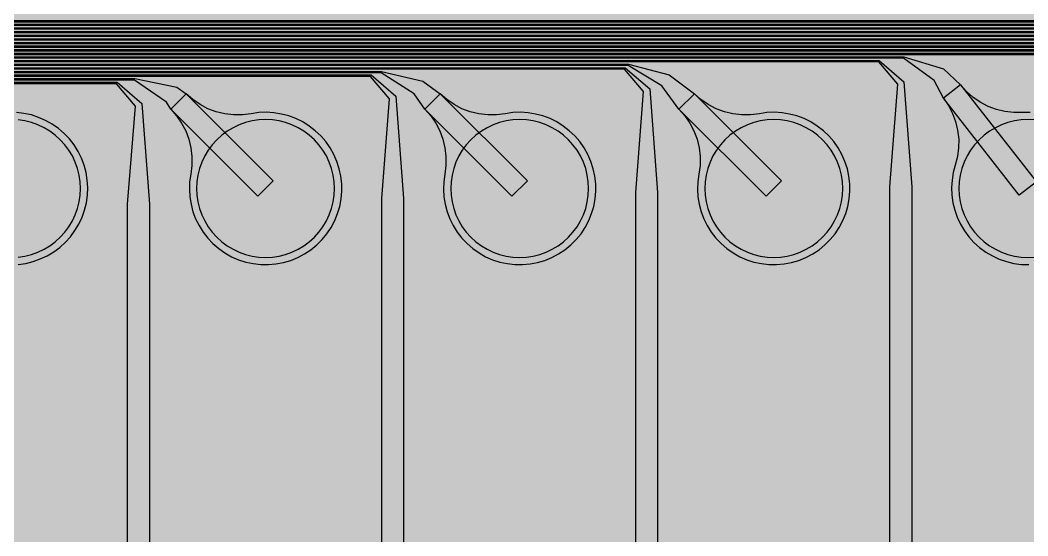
# Model space of a CAD drawing. Header units: metres. Extents: x -7240 to 10960, y -29667 to 1823.
# Drawn here: x -4015 to -2627, y -21631 to -20920 of the extents above; entities that cross this region are included whole.
import ezdxf

# ---------------------------------------------------------------- set-up
doc = ezdxf.new("R2010")
doc.units = ezdxf.units.M
for name, color, linetype in [('Metal1', 4, 'CONTINUOUS'), ('Polyimide', 7, 'CONTINUOUS'), ('Polyimide_Negative', 5, 'CONTINUOUS')]:
    doc.layers.add(name, color=color, linetype=linetype)

msp = doc.modelspace()

# ---------------------------------------------------------------- hatches: boundary and pattern name
at = {"layer": 'Polyimide'}
msp.add_hatch(color=7, dxfattribs=at).paths.add_polyline_path([(4088.5, -11806.9), (4098.7, -11851.2), (4115.6, -11893.5), (4138.6, -11932.7), (4167.4, -11968), (4201.1, -11998.5), (4239, -12023.6), (4280.3, -12042.7), (4349.2, -12073.7), (4413.2, -12113.8), (4471.3, -12162), (4522.3, -12217.7), (4565.4, -12279.7), (4599.7, -12346.9), (4624.7, -12418.2), (4639.9, -12492.2), (4645, -12567.5), (4639.9, -12642.8), (4624.7, -12716.8), (4599.7, -12788.1), (4565.4, -12855.3), (4522.3, -12917.3), (4471.3, -12973), (4413.2, -13021.2), (4349.2, -13061.3), (4280.3, -13092.3), (4239, -13111.4), (4201.1, -13136.5), (4167.4, -13167), (4138.6, -13202.3), (4115.6, -13241.5), (4098.7, -13283.8), (4088.5, -13328.1), (4085, -13373.5), (4085, -13567.5), (4099.4, -13861.6), (4142.6, -14152.8), (4214.2, -14438.4), (4313.4, -14715.5), (4439.2, -14981.7), (4590.6, -15234.2), (4766, -15470.7), (4963.7, -15688.8), (5181.8, -15886.5), (5418.3, -16061.9), (5670.8, -16213.3), (5936.9, -16339.1), (6214.1, -16438.3), (6499.7, -16509.9), (6790.9, -16553.1), (7085, -16567.5), (9960.4, -16567.5), (10038.8, -16571.4), (10116.4, -16582.9), (10192.6, -16601.9), (10266.5, -16628.4), (10337.5, -16662), (10404.8, -16702.3), (10467.9, -16749.1), (10526.1, -16801.8), (10578.8, -16860), (10625.6, -16923), (10665.9, -16990.4), (10699.5, -17061.4), (10725.9, -17135.3), (10745, -17211.4), (10756.5, -17289.1), (10760.4, -17367.5), (10760.4, -21957.3), (10721.6, -22012.9), (10686, -22070.6), (10653.6, -22130.1), (10624.5, -22191.4), (10598.9, -22254.2), (10576.8, -22318.2), (10558.3, -22383.5), (10543.4, -22449.6), (10532.2, -22516.5), (10524.7, -22583.8), (10521, -22651.5), (10521, -22719.3), (10524.7, -22787), (10532.2, -22854.4), (10543.4, -22921.2), (10558.3, -22987.4), (10576.8, -23052.6), (10598.9, -23116.7), (10624.5, -23179.5), (10653.6, -23240.7), (10686, -23300.3), (10721.6, -23357.9), (10760.4, -23413.5), (10760.4, -28667.5), (10756.5, -28745.9), (10745, -28823.6), (10725.9, -28899.7), (10699.5, -28973.6), (10665.9, -29044.6), (10625.6, -29112), (10578.8, -29175), (10526.1, -29233.2), (10467.9, -29285.9), (10404.8, -29332.7), (10337.5, -29373), (10266.5, -29406.6), (10192.6, -29433.1), (10116.4, -29452.1), (10038.8, -29463.6), (9960.4, -29467.5), (-6239.6, -29467.5), (-6318, -29463.6), (-6395.7, -29452.1), (-6471.9, -29433.1), (-6545.8, -29406.6), (-6616.7, -29373), (-6684.1, -29332.7), (-6747.1, -29285.9), (-6805.3, -29233.2), (-6858, -29175), (-6904.8, -29112), (-6945.2, -29044.6), (-6978.7, -28973.6), (-7005.2, -28899.7), (-7024.3, -28823.6), (-7035.8, -28745.9), (-7039.6, -28667.5), (-7039.6, -23426.3), (-6999.4, -23370.1), (-6962.3, -23311.6), (-6928.7, -23251.2), (-6898.5, -23189), (-6871.8, -23125.1), (-6848.8, -23059.9), (-6829.5, -22993.4), (-6814, -22926), (-6802.4, -22857.8), (-6794.6, -22789.1), (-6790.7, -22720), (-6790.7, -22650.8), (-6794.6, -22581.8), (-6802.4, -22513), (-6814, -22444.8), (-6829.5, -22377.4), (-6848.8, -22311), (-6871.8, -22245.7), (-6898.5, -22181.9), (-6928.7, -22119.7), (-6962.3, -22059.2), (-6999.4, -22000.8), (-7039.6, -21944.5), (-7039.6, -17367.5), (-7035.8, -17289.1), (-7024.3, -17211.4), (-7005.2, -17135.3), (-6978.7, -17061.4), (-6945.2, -16990.4), (-6904.8, -16923), (-6858, -16860), (-6805.3, -16801.8), (-6747.1, -16749.1), (-6684.1, -16702.3), (-6616.7, -16662), (-6545.8, -16628.4), (-6471.9, -16601.9), (-6395.7, -16582.9), (-6318, -16571.4), (-6239.6, -16567.5), (-3334, -16567.5), (-3039.9, -16553.1), (-2748.7, -16509.9), (-2463.1, -16438.3), (-2185.9, -16339.1), (-1919.8, -16213.3), (-1667.3, -16061.9), (-1430.8, -15886.5), (-1212.7, -15688.8), (-1015, -15470.7), (-839.6, -15234.2), (-688.2, -14981.7), (-562.4, -14715.5), (-463.2, -14438.4), (-391.6, -14152.8), (-348.4, -13861.6), (-334, -13567.5), (-334, -13373.5), (-337.5, -13328.1), (-347.7, -13283.8), (-364.6, -13241.5), (-387.6, -13202.3), (-416.4, -13167), (-450.1, -13136.5), (-488, -13111.4), (-529.3, -13092.3), (-529.3, -13092.3), (-598.2, -13061.3), (-662.2, -13021.2), (-720.3, -12973), (-771.3, -12917.3), (-814.4, -12855.3), (-848.7, -12788.1), (-873.7, -12716.8), (-888.9, -12642.8), (-894, -12567.5), (-888.9, -12492.2), (-873.7, -12418.2), (-848.7, -12346.9), (-814.4, -12279.7), (-771.3, -12217.7), (-720.3, -12162), (-662.2, -12113.8), (-598.2, -12073.7), (-529.3, -12042.7), (-488, -12023.6), (-450.1, -11998.5), (-416.4, -11968), (-387.6, -11932.7), (-364.6, -11893.5), (-347.7, -11851.2), (-337.5, -11806.9), (-334, -11761.5), (-334, -11074.3), (-337.5, -11028.9), (-347.7, -10984.6), (-364.6, -10942.4), (-387.6, -10903.1), (-416.4, -10867.8), (-450.1, -10837.3), (-488, -10812.2), (-529.3, -10793.2), (-529.3, -10793.2), (-598.2, -10762.1), (-662.2, -10722.1), (-720.3, -10673.8), (-771.3, -10618.1), (-814.4, -10556.1), (-848.7, -10488.9), (-873.7, -10417.6), (-888.9, -10343.7), (-894, -10268.3), (-888.9, -10193), (-873.7, -10119), (-848.7, -10047.8), (-814.4, -9980.5), (-771.3, -9918.5), (-720.3, -9862.9), (-662.2, -9814.6), (-598.2, -9774.6), (-529.3, -9743.5), (-488, -9724.5), (-450.1, -9699.4), (-416.4, -9668.8), (-387.6, -9633.5), (-364.6, -9594.3), (-347.7, -9552), (-337.5, -9507.7), (-334, -9462.4), (-334, -8775.1), (-337.5, -8729.8), (-347.7, -8685.5), (-364.6, -8643.2), (-387.6, -8604), (-416.4, -8568.7), (-450.1, -8538.1), (-488, -8513), (-529.3, -8494), (-529.3, -8494), (-598.2, -8462.9), (-662.2, -8422.9), (-720.3, -8374.6), (-771.3, -8319), (-814.4, -8257), (-848.7, -8189.7), (-873.7, -8118.5), (-888.9, -8044.5), (-894, -7969.2), (-888.9, -7893.8), (-873.7, -7819.9), (-848.7, -7748.6), (-814.4, -7681.4), (-771.3, -7619.4), (-720.3, -7563.7), (-662.2, -7515.4), (-598.2, -7475.4), (-529.3, -7444.3), (-529.3, -7444.3), (-488, -7425.3), (-450.1, -7400.2), (-416.4, -7369.7), (-387.6, -7334.4), (-364.6, -7295.1), (-347.7, -7252.9), (-337.5, -7208.6), (-334, -7163.2), (-334, -6476), (-337.5, -6430.6), (-347.7, -6386.3), (-364.6, -6344), (-387.6, -6304.8), (-416.4, -6269.5), (-450.1, -6239), (-488, -6213.9), (-529.3, -6194.8), (-529.3, -6194.8), (-598.2, -6163.8), (-662.2, -6123.7), (-720.3, -6075.5), (-771.3, -6019.8), (-814.4, -5957.8), (-848.7, -5890.6), (-873.7, -5819.3), (-888.9, -5745.3), (-894, -5670), (-888.9, -5594.7), (-873.7, -5520.7), (-848.7, -5449.4), (-814.4, -5382.2), (-771.3, -5320.2), (-720.3, -5264.5), (-662.2, -5216.3), (-598.2, -5176.2), (-529.3, -5145.2), (-529.3, -5145.2), (-488, -5126.1), (-450.1, -5101), (-416.4, -5070.5), (-387.6, -5035.2), (-364.6, -4996), (-347.7, -4953.7), (-337.5, -4909.4), (-334, -4864), (-334, 380), (-334, 1522.5), (-289, 1522.5), (-288.8, 1515.6), (-288.1, 1508.8), (-287, 1502), (-285.4, 1495.3), (-283.4, 1488.7), (-281, 1482.3), (-278.2, 1476.1), (-274.9, 1470), (-271.3, 1464.2), (-267.3, 1458.6), (-262.9, 1453.3), (-258.2, 1448.3), (-253.2, 1443.6), (-247.9, 1439.2), (-242.3, 1435.2), (-236.5, 1431.6), (-230.4, 1428.3), (-224.2, 1425.5), (-217.8, 1423.1), (-211.2, 1421.1), (-204.5, 1419.5), (-197.7, 1418.4), (-190.9, 1417.7), (-184, 1417.5), (-177.1, 1417.7), (-170.3, 1418.4), (-163.5, 1419.5), (-156.8, 1421.1), (-150.2, 1423.1), (-143.8, 1425.5), (-137.6, 1428.3), (-131.5, 1431.6), (-125.7, 1435.2), (-120.1, 1439.2), (-114.8, 1443.6), (-109.8, 1448.3), (-105.1, 1453.3), (-100.7, 1458.6), (-96.7, 1464.2), (-93.1, 1470), (-89.8, 1476.1), (-87, 1482.3), (-84.6, 1488.7), (-82.6, 1495.3), (-81, 1502), (-79.9, 1508.8), (-79.2, 1515.6), (-79, 1522.5), (1786, 1522.5), (3835, 1522.5), (3835.2, 1529), (3835.9, 1535.6), (3836.9, 1542), (3838.4, 1548.4), (3840.3, 1554.6), (3842.6, 1560.8), (3845.3, 1566.7), (3848.4, 1572.5), (3851.9, 1578.1), (3855.7, 1583.4), (3859.8, 1588.4), (3864.3, 1593.2), (3869.1, 1597.7), (3874.1, 1601.8), (3879.4, 1605.6), (3885, 1609.1), (3890.8, 1612.2), (3896.7, 1614.9), (3902.9, 1617.2), (3909.1, 1619.1), (3915.5, 1620.6), (3921.9, 1621.6), (3928.5, 1622.3), (3935, 1622.5), (3941.5, 1622.3), (3948.1, 1621.6), (3954.5, 1620.6), (3960.9, 1619.1), (3967.1, 1617.2), (3973.3, 1614.9), (3979.2, 1612.2), (3985, 1609.1), (3990.6, 1605.6), (3995.9, 1601.8), (4000.9, 1597.7), (4005.7, 1593.2), (4010.2, 1588.4), (4014.3, 1583.4), (4018.1, 1578.1), (4021.6, 1572.5), (4024.7, 1566.7), (4027.4, 1560.8), (4029.7, 1554.6), (4031.6, 1548.4), (4033.1, 1542), (4034.1, 1535.6), (4034.8, 1529), (4035, 1522.5), (4085, 1522.5), (4085, 380), (4085, 330), (4085, -4864), (4088.5, -4909.4), (4098.7, -4953.7), (4115.6, -4996), (4138.6, -5035.2), (4167.4, -5070.5), (4201.1, -5101), (4239, -5126.1), (4280.3, -5145.2), (4280.3, -5145.2), (4349.2, -5176.2), (4413.2, -5216.3), (4471.3, -5264.5), (4522.3, -5320.2), (4565.4, -5382.2), (4599.7, -5449.4), (4624.7, -5520.7), (4639.9, -5594.7), (4645, -5670), (4639.9, -5745.3), (4624.7, -5819.3), (4599.7, -5890.6), (4565.4, -5957.8), (4522.3, -6019.8), (4471.3, -6075.5), (4413.2, -6123.7), (4349.2, -6163.8), (4280.3, -6194.8), (4239, -6213.9), (4201.1, -6239), (4167.4, -6269.5), (4138.6, -6304.8), (4115.6, -6344), (4098.7, -6386.3), (4088.5, -6430.6), (4085, -6476), (4085, -11761.5), (4088.5, -11806.9)])

# ---------------------------------------------------------------- linework, layer by layer
at = {"layer": 'Metal1'}
for points in [[(1028.9, -18191.7), (1028.9, -22187.9), (998.3, -22218.5), (-5847.5, -22218.5), (-5878.1, -22187.9), (-5878.1, -20951.6), (-5847.5, -20921), (-1048.1, -20921), (-997.7, -20942.4), (-953, -21000), (-864.3, -21144.7), (-889.9, -21160.3), (-978.6, -21015.6), (-1007.7, -20952.8), (-1048.6, -20923), (-5846.7, -20923), (-5876.1, -20952.4), (-5876.1, -22187.1), (-5846.7, -22216.5), (997.5, -22216.5), (1026.9, -22187.1), (1026.9, -18191.7)], [(1023.9, -18191.7), (1023.9, -22182.9), (993.3, -22213.5), (-5842.5, -22213.5), (-5873.1, -22182.9), (-5873.1, -20956.6), (-5842.5, -20926), (-1081.7, -20926), (-1048.1, -20955.3), (-1037.1, -21110.2), (-1037.1, -21892.5), (-1067.1, -21892.5), (-1067.1, -21110.2), (-1056.2, -20958.7), (-1082.5, -20928), (-5841.7, -20928), (-5871.1, -20957.4), (-5871.1, -22182.1), (-5841.7, -22211.5), (992.5, -22211.5), (1021.9, -22182.1), (1021.9, -18191.7)], [(1018.9, -18191.7), (1018.9, -22177.9), (988.3, -22208.5), (-5837.5, -22208.5), (-5868.1, -22177.9), (-5868.1, -20961.6), (-5837.5, -20931), (-1398.1, -20931), (-1346.9, -20951.7), (-1306, -21001.5), (-1214.5, -21144.4), (-1239.8, -21160.6), (-1331.3, -21017.7), (-1357.4, -20962.9), (-1398.6, -20933), (-5836.7, -20933), (-5866.1, -20962.4), (-5866.1, -22177.1), (-5836.7, -22206.5), (987.5, -22206.5), (1016.9, -22177.1), (1016.9, -18191.7)], [(1013.9, -18191.7), (1013.9, -22172.9), (983.3, -22203.5), (-5832.5, -22203.5), (-5863.1, -22172.9), (-5863.1, -20966.6), (-5832.5, -20936), (-1431.7, -20936), (-1398.1, -20965.3), (-1387.1, -21118.2), (-1387.1, -21892.5), (-1417.1, -21892.5), (-1417.1, -21118.2), (-1406.2, -20968.7), (-1432.5, -20938), (-5831.7, -20938), (-5861.1, -20967.4), (-5861.1, -22172.1), (-5831.7, -22201.5), (982.5, -22201.5), (1011.9, -22172.1), (1011.9, -18191.7)], [(1008.9, -18191.7), (1008.9, -22167.9), (978.3, -22198.5), (-5827.5, -22198.5), (-5858.1, -22167.9), (-5858.1, -20971.6), (-5827.5, -20941), (-1748.1, -20941), (-1696.1, -20960.8), (-1659.2, -21003.2), (-1564.7, -21144.1), (-1589.6, -21160.9), (-1684.1, -21019.9), (-1707.1, -20973), (-1748.6, -20943), (-5826.7, -20943), (-5856.1, -20972.4), (-5856.1, -22167.1), (-5826.7, -22196.5), (977.5, -22196.5), (1006.9, -22167.1), (1006.9, -18191.7)], [(1003.9, -18191.7), (1003.9, -22162.9), (973.3, -22193.5), (-5822.5, -22193.5), (-5853.1, -22162.9), (-5853.1, -20976.6), (-5822.5, -20946), (-1781.7, -20946), (-1748, -20975.3), (-1737.1, -21126.2), (-1737.1, -21892.5), (-1767.1, -21892.5), (-1767.1, -21126.2), (-1756.2, -20978.7), (-1782.5, -20948), (-5821.7, -20948), (-5851.1, -20977.4), (-5851.1, -22162.1), (-5821.7, -22191.5), (972.5, -22191.5), (1001.9, -22162.1), (1001.9, -18191.7)], [(998.9, -18191.7), (998.9, -22157.9), (968.3, -22188.5), (-5817.5, -22188.5), (-5848.1, -22157.9), (-5848.1, -20981.6), (-5817.5, -20951), (-2098.1, -20951), (-2045.3, -20969.9), (-2012.6, -21005.1), (-1914.9, -21143.9), (-1939.4, -21161.1), (-2037.1, -21022.4), (-2056.9, -20983.2), (-2098.6, -20953), (-5816.7, -20953), (-5846.1, -20982.4), (-5846.1, -22157.1), (-5816.7, -22186.5), (967.5, -22186.5), (996.9, -22157.1), (996.9, -18191.7)], [(993.9, -18191.7), (993.9, -22152.9), (963.3, -22183.5), (-5812.5, -22183.5), (-5843.1, -22152.9), (-5843.1, -20986.6), (-5812.5, -20956), (-2131.7, -20956), (-2098, -20985.3), (-2087.1, -21134.2), (-2087.1, -21892.5), (-2117.1, -21892.5), (-2117.1, -21134.2), (-2106.3, -20988.7), (-2132.5, -20958), (-5811.7, -20958), (-5841.1, -20987.4), (-5841.1, -22152.1), (-5811.7, -22181.5), (962.5, -22181.5), (991.9, -22152.1), (991.9, -18191.7)], [(988.9, -18191.7), (988.9, -22147.9), (958.3, -22178.5), (-5807.5, -22178.5), (-5838.1, -22147.9), (-5838.1, -20991.6), (-5807.5, -20961), (-2448.1, -20961), (-2394.4, -20978.8), (-2366.1, -21007.2), (-2265.1, -21143.6), (-2289.2, -21161.4), (-2390.2, -21025.1), (-2406.6, -20993.4), (-2448.6, -20963), (-5806.7, -20963), (-5836.1, -20992.4), (-5836.1, -22147.1), (-5806.7, -22176.5), (957.5, -22176.5), (986.9, -22147.1), (986.9, -18191.7)], [(983.9, -18191.7), (983.9, -22142.9), (953.3, -22173.5), (-5802.5, -22173.5), (-5833.1, -22142.9), (-5833.1, -20996.6), (-5802.5, -20966), (-2481.7, -20966), (-2448, -20995.3), (-2437.1, -21142.2), (-2437.1, -21892.5), (-2467.1, -21892.5), (-2467.1, -21142.2), (-2456.3, -20998.7), (-2482.5, -20968), (-5801.7, -20968), (-5831.1, -20997.4), (-5831.1, -22142.1), (-5801.7, -22171.5), (952.5, -22171.5), (981.9, -22142.1), (981.9, -18191.7)], [(978.9, -18191.7), (978.9, -22137.9), (948.3, -22168.5), (-5797.5, -22168.5), (-5828.1, -22137.9), (-5828.1, -21001.6), (-5797.5, -20971), (-2798.1, -20971), (-2743.4, -20987.6), (-2719.9, -21009.6), (-2615.3, -21143.3), (-2638.9, -21161.7), (-2743.5, -21028.1), (-2756.3, -21003.6), (-2798.6, -20973), (-5796.7, -20973), (-5826.1, -21002.4), (-5826.1, -22137.1), (-5796.7, -22166.5), (947.5, -22166.5), (976.9, -22137.1), (976.9, -18191.7)], [(973.9, -18191.7), (973.9, -22132.9), (943.3, -22163.5), (-5792.5, -22163.5), (-5823.1, -22132.9), (-5823.1, -21006.6), (-5792.5, -20976), (-2831.7, -20976), (-2797.9, -21005.3), (-2787.1, -21150.2), (-2787.1, -21892.5), (-2817.1, -21892.5), (-2817.1, -21150.2), (-2806.3, -21008.7), (-2832.5, -20978), (-5791.7, -20978), (-5821.1, -21007.4), (-5821.1, -22132.1), (-5791.7, -22161.5), (942.5, -22161.5), (971.9, -22132.1), (971.9, -18191.7)], [(968.9, -18191.7), (968.9, -22127.9), (938.3, -22158.5), (-5787.5, -22158.5), (-5818.1, -22127.9), (-5818.1, -21011.6), (-5787.5, -20981), (-3177.4, -20981), (-3121.3, -20995.6), (-3086.5, -21021.9), (-2966.5, -21141.9), (-2987.7, -21163.1), (-3107.7, -21043.1), (-3131.5, -21010.9), (-3177.8, -20983), (-5786.7, -20983), (-5816.1, -21012.4), (-5816.1, -22127.1), (-5786.7, -22156.5), (937.5, -22156.5), (966.9, -22127.1), (966.9, -18191.7)], [(963.9, -18191.7), (963.9, -22122.9), (933.3, -22153.5), (-5782.5, -22153.5), (-5813.1, -22122.9), (-5813.1, -21016.6), (-5782.5, -20986), (-3181.7, -20986), (-3147.9, -21015.2), (-3137.1, -21158.2), (-3137.1, -21892.5), (-3167.1, -21892.5), (-3167.1, -21158.2), (-3156.4, -21018.8), (-3182.5, -20988), (-5781.7, -20988), (-5811.1, -21017.4), (-5811.1, -22122.1), (-5781.7, -22151.5), (932.5, -22151.5), (961.9, -22122.1), (961.9, -18191.7)], [(958.9, -18191.7), (958.9, -22117.9), (928.3, -22148.5), (-5777.5, -22148.5), (-5808.1, -22117.9), (-5808.1, -21021.6), (-5777.5, -20991), (-3517.4, -20991), (-3460.5, -21004.4), (-3436.5, -21021.9), (-3316.5, -21141.9), (-3337.7, -21163.1), (-3457.7, -21043.1), (-3472.3, -21022), (-3517.8, -20993), (-5776.7, -20993), (-5806.1, -21022.4), (-5806.1, -22117.1), (-5776.7, -22146.5), (927.5, -22146.5), (956.9, -22117.1), (956.9, -18191.7)], [(953.9, -18191.7), (953.9, -22112.9), (923.3, -22143.5), (-5772.5, -22143.5), (-5803.1, -22112.9), (-5803.1, -21026.6), (-5772.5, -20996), (-3531.7, -20996), (-3497.9, -21025.2), (-3487.1, -21166.2), (-3487.1, -21892.5), (-3517.1, -21892.5), (-3517.1, -21166.2), (-3506.4, -21028.8), (-3532.5, -20998), (-5771.7, -20998), (-5801.1, -21027.4), (-5801.1, -22112.1), (-5771.7, -22141.5), (922.5, -22141.5), (951.9, -22112.1), (951.9, -18191.7)], [(948.9, -18191.7), (948.9, -22107.9), (918.3, -22138.5), (-5767.5, -22138.5), (-5798.1, -22107.9), (-5798.1, -21031.6), (-5767.5, -21001), (-3857.4, -21001), (-3799.4, -21012.8), (-3786.5, -21021.9), (-3666.5, -21141.9), (-3687.7, -21163.1), (-3807.7, -21043.1), (-3813.4, -21033.7), (-3857.8, -21003), (-5766.7, -21003), (-5796.1, -21032.4), (-5796.1, -22107.1), (-5766.7, -22136.5), (917.5, -22136.5), (946.9, -22107.1), (946.9, -18191.7)], [(943.9, -18191.7), (943.9, -22102.9), (913.3, -22133.5), (-5762.5, -22133.5), (-5793.1, -22102.9), (-5793.1, -21036.6), (-5762.5, -21006), (-3881.7, -21006), (-3847.8, -21035.2), (-3837.1, -21174.2), (-3837.1, -21892.5), (-3867.1, -21892.5), (-3867.1, -21174.2), (-3856.4, -21038.8), (-3882.5, -21008), (-5761.7, -21008), (-5791.1, -21037.4), (-5791.1, -22102.1), (-5761.7, -22131.5), (912.5, -22131.5), (941.9, -22102.1), (941.9, -18191.7)], [(-2623.8, -21047.6), (-2634.3, -21047.7), (-2646.5, -21047.8), (-2658.6, -21046.4), (-2670.4, -21043.6), (-2681.8, -21039.3), (-2692.6, -21033.7), (-2702.7, -21026.8), (-2711.8, -21018.7), (-2719.9, -21009.6), (-2743.5, -21028.1), (-2743.5, -21028.1), (-2736.6, -21038.1), (-2731, -21048.9), (-2726.7, -21060.3), (-2723.8, -21072.2), (-2722.4, -21084.3), (-2722.5, -21096.4), (-2724.1, -21108.5), (-2727.1, -21120.3), (-2729.8, -21130.5), (-2731.5, -21140.8), (-2732.1, -21151.3), (-2731.7, -21161.7), (-2730.3, -21172.1), (-2727.8, -21182.3), (-2724.3, -21192.2), (-2719.9, -21201.7), (-2714.5, -21210.7), (-2708.3, -21219.1), (-2701.3, -21226.9), (-2693.5, -21233.9), (-2685, -21240.1), (-2676, -21245.4), (-2666.5, -21249.8), (-2656.6, -21253.3), (-2646.4, -21255.7), (-2636, -21257.1), (-2625.6, -21257.5)], [(-4017.9, -21257.1), (-4007.5, -21255.7), (-3997.4, -21253.2), (-3987.5, -21249.7), (-3978, -21245.3), (-3969, -21240), (-3960.6, -21233.8), (-3952.9, -21226.7), (-3945.9, -21219), (-3939.7, -21210.6), (-3934.3, -21201.6), (-3929.9, -21192.1), (-3926.4, -21182.3), (-3924, -21172.1), (-3922.5, -21161.7), (-3922.1, -21151.3), (-3922.8, -21140.9), (-3924.4, -21130.5), (-3927.1, -21120.4), (-3930.8, -21110.7), (-3935.5, -21101.3), (-3941, -21092.4), (-3947.4, -21084.2), (-3954.6, -21076.6), (-3962.5, -21069.7), (-3971.1, -21063.7), (-3980.2, -21058.6), (-3989.7, -21054.4), (-3999.7, -21051.1), (-4009.9, -21048.9), (-4020.3, -21047.7)]]:
    msp.add_lwpolyline(points, dxfattribs=at)
for points in [[(-3807.7, -21043.1), (-3799.7, -21052.2), (-3792.8, -21062.3), (-3787.1, -21073.1), (-3782.8, -21084.5), (-3780, -21096.3), (-3778.6, -21108.4), (-3778.7, -21120.6), (-3780.2, -21132.7), (-3781.7, -21143.1), (-3782.1, -21153.5), (-3781.5, -21164), (-3779.8, -21174.3), (-3777.1, -21184.5), (-3773.5, -21194.3), (-3768.8, -21203.7), (-3763.3, -21212.6), (-3756.8, -21220.8), (-3749.6, -21228.4), (-3741.7, -21235.3), (-3733.1, -21241.3), (-3724, -21246.5), (-3714.4, -21250.7), (-3704.4, -21253.9), (-3694.2, -21256.1), (-3683.8, -21257.3), (-3673.3, -21257.4), (-3662.8, -21256.5), (-3652.5, -21254.6), (-3642.5, -21251.6), (-3632.8, -21247.7), (-3623.5, -21242.8), (-3614.8, -21237), (-3606.7, -21230.4), (-3599.3, -21222.9), (-3592.6, -21214.8), (-3586.8, -21206.1), (-3581.9, -21196.8), (-3578, -21187.1), (-3575, -21177.1), (-3573.1, -21166.8), (-3572.2, -21156.3), (-3572.3, -21145.9), (-3573.5, -21135.4), (-3575.7, -21125.2), (-3579, -21115.2), (-3583.2, -21105.6), (-3588.3, -21096.5), (-3594.3, -21087.9), (-3601.2, -21080), (-3608.8, -21072.8), (-3617.1, -21066.4), (-3626, -21060.8), (-3635.3, -21056.2), (-3645.2, -21052.5), (-3655.3, -21049.8), (-3665.6, -21048.1), (-3676.1, -21047.5), (-3686.6, -21047.9), (-3696.9, -21049.4), (-3709, -21051), (-3721.2, -21051), (-3733.3, -21049.6), (-3745.1, -21046.8), (-3756.6, -21042.5), (-3767.4, -21036.9), (-3777.4, -21030), (-3786.5, -21021.9), (-3807.7, -21043.1)], [(-3457.7, -21043.1), (-3449.7, -21052.2), (-3442.8, -21062.3), (-3437.1, -21073.1), (-3432.8, -21084.5), (-3430, -21096.3), (-3428.6, -21108.4), (-3428.7, -21120.6), (-3430.2, -21132.7), (-3431.7, -21143.1), (-3432.1, -21153.5), (-3431.5, -21164), (-3429.8, -21174.3), (-3427.1, -21184.5), (-3423.5, -21194.3), (-3418.8, -21203.7), (-3413.3, -21212.6), (-3406.8, -21220.8), (-3399.6, -21228.4), (-3391.7, -21235.3), (-3383.1, -21241.3), (-3374, -21246.5), (-3364.4, -21250.7), (-3354.4, -21253.9), (-3344.2, -21256.1), (-3333.8, -21257.3), (-3323.3, -21257.4), (-3312.8, -21256.5), (-3302.5, -21254.6), (-3292.5, -21251.6), (-3282.8, -21247.7), (-3273.5, -21242.8), (-3264.8, -21237), (-3256.7, -21230.4), (-3249.3, -21222.9), (-3242.6, -21214.8), (-3236.8, -21206.1), (-3231.9, -21196.8), (-3228, -21187.1), (-3225, -21177.1), (-3223.1, -21166.8), (-3222.2, -21156.3), (-3222.3, -21145.9), (-3223.5, -21135.4), (-3225.7, -21125.2), (-3229, -21115.2), (-3233.2, -21105.6), (-3238.3, -21096.5), (-3244.3, -21087.9), (-3251.2, -21080), (-3258.8, -21072.8), (-3267.1, -21066.4), (-3276, -21060.8), (-3285.3, -21056.2), (-3295.2, -21052.5), (-3305.3, -21049.8), (-3315.6, -21048.1), (-3326.1, -21047.5), (-3336.6, -21047.9), (-3346.9, -21049.4), (-3359, -21051), (-3371.2, -21051), (-3383.3, -21049.6), (-3395.1, -21046.8), (-3406.6, -21042.5), (-3417.4, -21036.9), (-3427.4, -21030), (-3436.5, -21021.9), (-3457.7, -21043.1)], [(-3107.7, -21043.1), (-3099.7, -21052.2), (-3092.8, -21062.3), (-3087.1, -21073.1), (-3082.8, -21084.5), (-3080, -21096.3), (-3078.6, -21108.4), (-3078.7, -21120.6), (-3080.2, -21132.7), (-3081.7, -21143.1), (-3082.1, -21153.5), (-3081.5, -21164), (-3079.8, -21174.3), (-3077.1, -21184.5), (-3073.5, -21194.3), (-3068.8, -21203.7), (-3063.3, -21212.6), (-3056.8, -21220.8), (-3049.6, -21228.4), (-3041.7, -21235.3), (-3033.1, -21241.3), (-3024, -21246.5), (-3014.4, -21250.7), (-3004.4, -21253.9), (-2994.2, -21256.1), (-2983.8, -21257.3), (-2973.3, -21257.4), (-2962.8, -21256.5), (-2952.5, -21254.6), (-2942.5, -21251.6), (-2932.8, -21247.7), (-2923.5, -21242.8), (-2914.8, -21237), (-2906.7, -21230.4), (-2899.3, -21222.9), (-2892.6, -21214.8), (-2886.8, -21206.1), (-2881.9, -21196.8), (-2878, -21187.1), (-2875, -21177.1), (-2873.1, -21166.8), (-2872.2, -21156.3), (-2872.3, -21145.9), (-2873.5, -21135.4), (-2875.7, -21125.2), (-2879, -21115.2), (-2883.2, -21105.6), (-2888.3, -21096.5), (-2894.3, -21087.9), (-2901.2, -21080), (-2908.8, -21072.8), (-2917.1, -21066.4), (-2926, -21060.8), (-2935.3, -21056.2), (-2945.2, -21052.5), (-2955.3, -21049.8), (-2965.6, -21048.1), (-2976.1, -21047.5), (-2986.6, -21047.9), (-2996.9, -21049.4), (-3009, -21051), (-3021.2, -21051), (-3033.3, -21049.6), (-3045.1, -21046.8), (-3056.6, -21042.5), (-3067.4, -21036.9), (-3077.4, -21030), (-3086.5, -21021.9), (-3107.7, -21043.1)]]:
    msp.add_lwpolyline(points, close=True, dxfattribs=at)
at = {"layer": 'Polyimide_Negative'}
for points in [[(-4017.8, -21247), (-4008.6, -21245.7), (-3999.5, -21243.4), (-3990.8, -21240.3), (-3982.3, -21236.3), (-3974.3, -21231.5), (-3966.9, -21225.9), (-3959.9, -21219.7), (-3953.7, -21212.8), (-3948.1, -21205.3), (-3943.3, -21197.3), (-3939.4, -21188.9), (-3936.2, -21180.1), (-3934, -21171), (-3932.6, -21161.8), (-3932.1, -21152.5), (-3932.1, -21152.5), (-3932.6, -21143.2), (-3934, -21134), (-3936.2, -21124.9), (-3939.4, -21116.1), (-3943.3, -21107.7), (-3948.1, -21099.7), (-3953.7, -21092.2), (-3959.9, -21085.3), (-3966.9, -21079.1), (-3974.3, -21073.5), (-3982.3, -21068.7), (-3990.8, -21064.7), (-3999.5, -21061.6), (-4008.6, -21059.3), (-4017.8, -21058)], [(-2617.8, -21058), (-2627.1, -21057.5), (-2636.4, -21058), (-2645.7, -21059.3), (-2654.7, -21061.6), (-2663.5, -21064.7), (-2671.9, -21068.7), (-2679.9, -21073.5), (-2687.4, -21079.1), (-2694.3, -21085.3), (-2700.6, -21092.2), (-2706.1, -21099.7), (-2710.9, -21107.7), (-2714.9, -21116.1), (-2718, -21124.9), (-2720.3, -21134), (-2721.7, -21143.2), (-2722.1, -21152.5), (-2721.7, -21161.8), (-2720.3, -21171), (-2718, -21180.1), (-2714.9, -21188.9), (-2710.9, -21197.3), (-2706.1, -21205.3), (-2700.6, -21212.8), (-2694.3, -21219.7), (-2687.4, -21225.9), (-2679.9, -21231.5), (-2671.9, -21236.3), (-2663.5, -21240.3), (-2654.7, -21243.4), (-2645.7, -21245.7), (-2636.4, -21247), (-2627.1, -21247.5), (-2617.8, -21247)]]:
    msp.add_lwpolyline(points, dxfattribs=at)
for points in [[(-3582.1, -21152.5), (-3582.6, -21143.2), (-3584, -21134), (-3586.2, -21124.9), (-3589.4, -21116.1), (-3593.3, -21107.7), (-3598.1, -21099.7), (-3603.7, -21092.2), (-3609.9, -21085.3), (-3616.9, -21079.1), (-3624.3, -21073.5), (-3632.3, -21068.7), (-3640.8, -21064.7), (-3649.5, -21061.6), (-3658.6, -21059.3), (-3667.8, -21058), (-3677.1, -21057.5), (-3686.4, -21058), (-3695.7, -21059.3), (-3704.7, -21061.6), (-3713.5, -21064.7), (-3721.9, -21068.7), (-3729.9, -21073.5), (-3737.4, -21079.1), (-3744.3, -21085.3), (-3750.6, -21092.2), (-3756.1, -21099.7), (-3760.9, -21107.7), (-3764.9, -21116.1), (-3768, -21124.9), (-3770.3, -21134), (-3771.7, -21143.2), (-3772.1, -21152.5), (-3771.7, -21161.8), (-3770.3, -21171), (-3768, -21180.1), (-3764.9, -21188.9), (-3760.9, -21197.3), (-3756.1, -21205.3), (-3750.6, -21212.8), (-3744.3, -21219.7), (-3737.4, -21225.9), (-3729.9, -21231.5), (-3721.9, -21236.3), (-3713.5, -21240.3), (-3704.7, -21243.4), (-3695.7, -21245.7), (-3686.4, -21247), (-3677.1, -21247.5), (-3667.8, -21247), (-3658.6, -21245.7), (-3649.5, -21243.4), (-3640.8, -21240.3), (-3632.3, -21236.3), (-3624.3, -21231.5), (-3616.9, -21225.9), (-3609.9, -21219.7), (-3603.7, -21212.8), (-3598.1, -21205.3), (-3593.3, -21197.3), (-3589.4, -21188.9), (-3586.2, -21180.1), (-3584, -21171), (-3582.6, -21161.8), (-3582.1, -21152.5)], [(-3232.1, -21152.5), (-3232.6, -21143.2), (-3234, -21134), (-3236.2, -21124.9), (-3239.4, -21116.1), (-3243.3, -21107.7), (-3248.1, -21099.7), (-3253.7, -21092.2), (-3259.9, -21085.3), (-3266.9, -21079.1), (-3274.3, -21073.5), (-3282.3, -21068.7), (-3290.8, -21064.7), (-3299.5, -21061.6), (-3308.6, -21059.3), (-3317.8, -21058), (-3327.1, -21057.5), (-3336.4, -21058), (-3345.7, -21059.3), (-3354.7, -21061.6), (-3363.5, -21064.7), (-3371.9, -21068.7), (-3379.9, -21073.5), (-3387.4, -21079.1), (-3394.3, -21085.3), (-3400.6, -21092.2), (-3406.1, -21099.7), (-3410.9, -21107.7), (-3414.9, -21116.1), (-3418, -21124.9), (-3420.3, -21134), (-3421.7, -21143.2), (-3422.1, -21152.5), (-3421.7, -21161.8), (-3420.3, -21171), (-3418, -21180.1), (-3414.9, -21188.9), (-3410.9, -21197.3), (-3406.1, -21205.3), (-3400.6, -21212.8), (-3394.3, -21219.7), (-3387.4, -21225.9), (-3379.9, -21231.5), (-3371.9, -21236.3), (-3363.5, -21240.3), (-3354.7, -21243.4), (-3345.7, -21245.7), (-3336.4, -21247), (-3327.1, -21247.5), (-3317.8, -21247), (-3308.6, -21245.7), (-3299.5, -21243.4), (-3290.8, -21240.3), (-3282.3, -21236.3), (-3274.3, -21231.5), (-3266.9, -21225.9), (-3259.9, -21219.7), (-3253.7, -21212.8), (-3248.1, -21205.3), (-3243.3, -21197.3), (-3239.4, -21188.9), (-3236.2, -21180.1), (-3234, -21171), (-3232.6, -21161.8), (-3232.1, -21152.5)], [(-2882.1, -21152.5), (-2882.6, -21143.2), (-2884, -21134), (-2886.2, -21124.9), (-2889.4, -21116.1), (-2893.3, -21107.7), (-2898.1, -21099.7), (-2903.7, -21092.2), (-2909.9, -21085.3), (-2916.9, -21079.1), (-2924.3, -21073.5), (-2932.3, -21068.7), (-2940.8, -21064.7), (-2949.5, -21061.6), (-2958.6, -21059.3), (-2967.8, -21058), (-2977.1, -21057.5), (-2986.4, -21058), (-2995.7, -21059.3), (-3004.7, -21061.6), (-3013.5, -21064.7), (-3021.9, -21068.7), (-3029.9, -21073.5), (-3037.4, -21079.1), (-3044.3, -21085.3), (-3050.6, -21092.2), (-3056.1, -21099.7), (-3060.9, -21107.7), (-3064.9, -21116.1), (-3068, -21124.9), (-3070.3, -21134), (-3071.7, -21143.2), (-3072.1, -21152.5), (-3071.7, -21161.8), (-3070.3, -21171), (-3068, -21180.1), (-3064.9, -21188.9), (-3060.9, -21197.3), (-3056.1, -21205.3), (-3050.6, -21212.8), (-3044.3, -21219.7), (-3037.4, -21225.9), (-3029.9, -21231.5), (-3021.9, -21236.3), (-3013.5, -21240.3), (-3004.7, -21243.4), (-2995.7, -21245.7), (-2986.4, -21247), (-2977.1, -21247.5), (-2967.8, -21247), (-2958.6, -21245.7), (-2949.5, -21243.4), (-2940.8, -21240.3), (-2932.3, -21236.3), (-2924.3, -21231.5), (-2916.9, -21225.9), (-2909.9, -21219.7), (-2903.7, -21212.8), (-2898.1, -21205.3), (-2893.3, -21197.3), (-2889.4, -21188.9), (-2886.2, -21180.1), (-2884, -21171), (-2882.6, -21161.8), (-2882.1, -21152.5)]]:
    msp.add_lwpolyline(points, close=True, dxfattribs=at)

doc.saveas('drawing.dxf')
